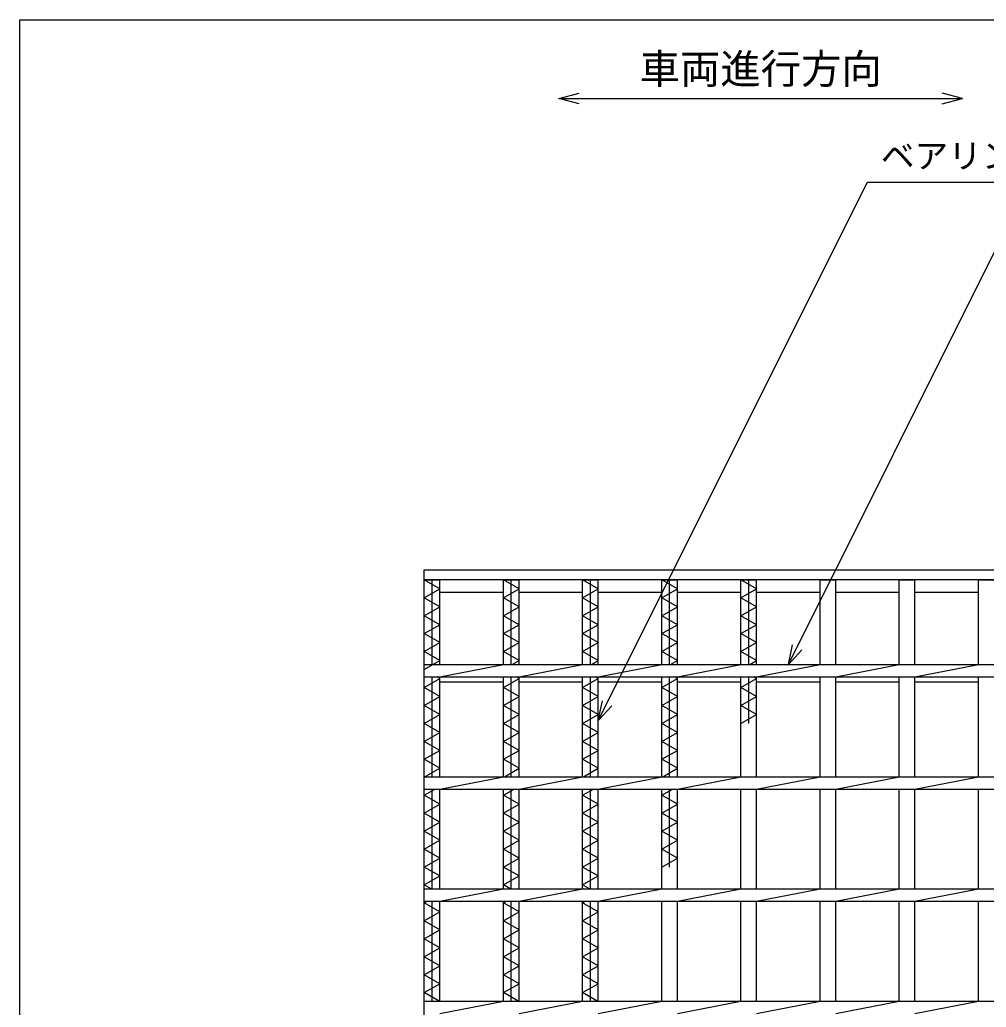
# Model space of a CAD drawing. Units: millimetres, scale not verified. Extents: x -1092 to 1039, y -770 to 632.
# Drawn here: x -1037.4 to -606.4, y 192 to 632.1 of the extents above; entities that cross this region are included whole.
import ezdxf
from ezdxf.enums import TextEntityAlignment as Align

# ---------------------------------------------------------------- set-up
doc = ezdxf.new("R2010")
doc.units = ezdxf.units.MM
doc.header["$LTSCALE"] = 6
for name, color, linetype, lineweight in [('0_2', 150, 'Continuous', 25), ('16', 3, 'Continuous', 25), ('22', 4, 'Continuous', 25)]:
    doc.layers.add(name, color=color, linetype=linetype, lineweight=lineweight)
doc.styles.add('ベクトル', font='')
doc.styles.get('ベクトル').set_extended_font_data('ベクトル')

msp = doc.modelspace()

# ---------------------------------------------------------------- linework, layer by layer
at = {"layer": '0_2'}
for p, q in [((-1037.4, -687.9), (-1037.4, 632.1)), ((-1037.4, 632.1), (1038.6, 632.1))]:
    msp.add_line(p, q, dxfattribs=at)
at = {"layer": '16'}
for p, q in [((-857, 387), (-250, 387)), ((-857, 382.5), (-857, 387)), ((-250, 382.5), (-857, 382.5)), ((-857, -198.5), (-857, 382.5)), ((-857, 382.5), (-850, 382.5)), ((-850, 378.5), (-857, 382.5)), ((-857, 374.5), (-850, 378.5)), ((-853.5, 344.75), (-853.5, 382.5)), ((-850, 344.75), (-850, 382.5)), ((-821.7, 344.75), (-821.7, 382.5)), ((-821.7, 382.5), (-814.7, 382.5)), ((-814.7, 378.5), (-821.7, 382.5)), ((-821.7, 374.5), (-814.7, 378.5)), ((-818.2, 344.75), (-818.2, 382.5)), ((-814.7, 344.75), (-814.7, 382.5)), ((-786.4, 344.75), (-786.4, 382.5)), ((-786.4, 382.5), (-779.4, 382.5)), ((-779.4, 378.5), (-786.4, 382.5)), ((-786.4, 374.5), (-779.4, 378.5)), ((-782.9, 344.75), (-782.9, 382.5)), ((-779.4, 344.75), (-779.4, 382.5)), ((-751.1, 344.75), (-751.1, 382.5)), ((-751.1, 382.5), (-744.1, 382.5)), ((-744.1, 378.5), (-751.1, 382.5)), ((-751.1, 374.5), (-744.1, 378.5)), ((-747.6, 344.75), (-747.6, 382.5)), ((-744.1, 344.75), (-744.1, 382.5)), ((-715.8, 344.75), (-715.8, 382.5)), ((-715.8, 382.5), (-708.8, 382.5)), ((-708.8, 378.5), (-715.8, 382.5)), ((-715.8, 374.5), (-708.8, 378.5)), ((-712.3, 344.75), (-712.3, 382.5)), ((-708.8, 344.75), (-708.8, 382.5)), ((-680.5, 344.75), (-680.5, 382.5)), ((-680.5, 382.5), (-673.5, 382.5)), ((-673.5, 344.75), (-673.5, 382.5)), ((-645.2, 344.75), (-645.2, 382.5)), ((-645.2, 382.5), (-638.2, 382.5)), ((-638.2, 344.75), (-638.2, 382.5)), ((-609.9, 344.75), (-609.9, 382.5)), ((-609.9, 382.5), (-602.9, 382.5)), ((-850, 370.5), (-857, 374.5)), ((-850, 377), (-821.7, 377)), ((-814.7, 370.5), (-821.7, 374.5)), ((-814.7, 377), (-786.4, 377)), ((-779.4, 370.5), (-786.4, 374.5)), ((-779.4, 377), (-751.1, 377)), ((-744.1, 370.5), (-751.1, 374.5)), ((-744.1, 377), (-715.8, 377)), ((-708.8, 370.5), (-715.8, 374.5)), ((-708.8, 377), (-680.5, 377)), ((-673.5, 377), (-645.2, 377)), ((-638.2, 377), (-609.9, 377)), ((-857, 366.5), (-850, 370.5)), ((-821.7, 366.5), (-814.7, 370.5)), ((-786.4, 366.5), (-779.4, 370.5)), ((-751.1, 366.5), (-744.1, 370.5)), ((-715.8, 366.5), (-708.8, 370.5)), ((-850, 362.5), (-857, 366.5)), ((-814.7, 362.5), (-821.7, 366.5)), ((-779.4, 362.5), (-786.4, 366.5)), ((-744.1, 362.5), (-751.1, 366.5)), ((-708.8, 362.5), (-715.8, 366.5)), ((-857, 358.5), (-850, 362.5)), ((-821.7, 358.5), (-814.7, 362.5)), ((-786.4, 358.5), (-779.4, 362.5)), ((-751.1, 358.5), (-744.1, 362.5)), ((-715.8, 358.5), (-708.8, 362.5)), ((-850, 354.5), (-857, 358.5)), ((-814.7, 354.5), (-821.7, 358.5)), ((-779.4, 354.5), (-786.4, 358.5)), ((-744.1, 354.5), (-751.1, 358.5)), ((-708.8, 354.5), (-715.8, 358.5)), ((-857, 350.5), (-850, 354.5)), ((-821.7, 350.5), (-814.7, 354.5)), ((-786.4, 350.5), (-779.4, 354.5)), ((-751.1, 350.5), (-744.1, 354.5)), ((-715.8, 350.5), (-708.8, 354.5)), ((-850, 346.5), (-857, 350.5)), ((-814.7, 346.5), (-821.7, 350.5)), ((-779.4, 346.5), (-786.4, 350.5)), ((-744.1, 346.5), (-751.1, 350.5)), ((-708.8, 346.5), (-715.8, 350.5)), ((-857, 342.5), (-850, 346.5)), ((-857, 344.75), (-250, 344.75)), ((-857, 339.25), (-857, 344.75)), ((-850, 339.25), (-821.7, 344.75)), ((-817.763, 344.75), (-814.7, 346.5)), ((-814.7, 339.25), (-786.4, 344.75)), ((-782.462, 344.75), (-779.4, 346.5)), ((-779.4, 339.25), (-751.1, 344.75)), ((-747.162, 344.75), (-744.1, 346.5)), ((-744.1, 339.25), (-715.8, 344.75)), ((-711.862, 344.75), (-708.8, 346.5)), ((-708.8, 339.25), (-680.5, 344.75)), ((-673.5, 339.25), (-645.2, 344.75)), ((-638.2, 339.25), (-609.9, 344.75)), ((-857, 339.25), (-250, 339.25)), ((-853.5, 294.75), (-853.5, 339.25)), ((-850, 338.5), (-851.312, 339.25)), ((-850, 294.75), (-850, 339.25)), ((-821.7, 294.75), (-821.7, 339.25)), ((-818.2, 294.75), (-818.2, 339.25)), ((-814.7, 338.5), (-816.013, 339.25)), ((-814.7, 294.75), (-814.7, 339.25)), ((-786.4, 294.75), (-786.4, 339.25)), ((-782.9, 294.75), (-782.9, 339.25)), ((-779.4, 338.5), (-780.712, 339.25)), ((-779.4, 294.75), (-779.4, 339.25)), ((-751.1, 294.75), (-751.1, 339.25)), ((-747.6, 294.75), (-747.6, 339.25)), ((-744.1, 338.5), (-745.412, 339.25)), ((-744.1, 294.75), (-744.1, 339.25)), ((-715.8, 294.75), (-715.8, 339.25)), ((-712.3, 318.5), (-712.3, 339.25)), ((-708.8, 338.5), (-710.112, 339.25)), ((-708.8, 294.75), (-708.8, 339.25)), ((-680.5, 294.75), (-680.5, 339.25)), ((-673.5, 294.75), (-673.5, 339.25)), ((-645.2, 294.75), (-645.2, 339.25)), ((-638.2, 294.75), (-638.2, 339.25)), ((-609.9, 294.75), (-609.9, 339.25)), ((-857, 334.5), (-850, 338.5)), ((-850, 330.5), (-857, 334.5)), ((-850, 337), (-821.7, 337)), ((-821.7, 334.5), (-814.7, 338.5)), ((-814.7, 330.5), (-821.7, 334.5)), ((-814.7, 337), (-786.4, 337)), ((-786.4, 334.5), (-779.4, 338.5)), ((-779.4, 330.5), (-786.4, 334.5)), ((-779.4, 337), (-751.1, 337)), ((-751.1, 334.5), (-744.1, 338.5)), ((-744.1, 330.5), (-751.1, 334.5)), ((-744.1, 337), (-715.8, 337)), ((-715.8, 334.5), (-708.8, 338.5)), ((-708.8, 330.5), (-715.8, 334.5)), ((-708.8, 337), (-680.5, 337)), ((-673.5, 337), (-645.2, 337)), ((-638.2, 337), (-609.9, 337)), ((-857, 326.5), (-850, 330.5)), ((-821.7, 326.5), (-814.7, 330.5)), ((-786.4, 326.5), (-779.4, 330.5)), ((-751.1, 326.5), (-744.1, 330.5)), ((-715.8, 326.5), (-708.8, 330.5)), ((-850, 322.5), (-857, 326.5)), ((-814.7, 322.5), (-821.7, 326.5)), ((-779.4, 322.5), (-786.4, 326.5)), ((-744.1, 322.5), (-751.1, 326.5)), ((-708.8, 322.5), (-715.8, 326.5)), ((-857, 318.5), (-850, 322.5)), ((-821.7, 318.5), (-814.7, 322.5)), ((-786.4, 318.5), (-779.4, 322.5)), ((-751.1, 318.5), (-744.1, 322.5)), ((-715.8, 318.5), (-708.8, 322.5)), ((-850, 314.5), (-857, 318.5)), ((-814.7, 314.5), (-821.7, 318.5)), ((-779.4, 314.5), (-786.4, 318.5)), ((-744.1, 314.5), (-751.1, 318.5)), ((-857, 310.5), (-850, 314.5)), ((-821.7, 310.5), (-814.7, 314.5)), ((-786.4, 310.5), (-779.4, 314.5)), ((-751.1, 310.5), (-744.1, 314.5)), ((-850, 306.5), (-857, 310.5)), ((-814.7, 306.5), (-821.7, 310.5)), ((-779.4, 306.5), (-786.4, 310.5)), ((-744.1, 306.5), (-751.1, 310.5)), ((-857, 302.5), (-850, 306.5)), ((-821.7, 302.5), (-814.7, 306.5)), ((-786.4, 302.5), (-779.4, 306.5)), ((-751.1, 302.5), (-744.1, 306.5)), ((-850, 298.5), (-857, 302.5)), ((-814.7, 298.5), (-821.7, 302.5)), ((-779.4, 298.5), (-786.4, 302.5)), ((-744.1, 298.5), (-751.1, 302.5)), ((-857, 294.5), (-850, 298.5)), ((-821.263, 294.75), (-814.7, 298.5)), ((-785.962, 294.75), (-779.4, 298.5)), ((-750.662, 294.75), (-744.1, 298.5)), ((-857, 294.75), (-250, 294.75)), ((-857, 289.25), (-857, 294.75)), ((-850, 289.25), (-821.7, 294.75)), ((-814.7, 289.25), (-786.4, 294.75)), ((-779.4, 289.25), (-751.1, 294.75)), ((-744.1, 289.25), (-715.8, 294.75)), ((-708.8, 289.25), (-680.5, 294.75)), ((-673.5, 289.25), (-645.2, 294.75)), ((-638.2, 289.25), (-609.9, 294.75)), ((-857, 289.25), (-250, 289.25)), ((-857, 286.5), (-852.187, 289.25)), ((-850, 282.5), (-857, 286.5)), ((-853.5, 244.75), (-853.5, 289.25)), ((-850, 244.75), (-850, 289.25)), ((-821.7, 244.75), (-821.7, 289.25)), ((-821.7, 286.5), (-816.888, 289.25)), ((-814.7, 282.5), (-821.7, 286.5)), ((-818.2, 244.75), (-818.2, 289.25)), ((-814.7, 244.75), (-814.7, 289.25)), ((-786.4, 244.75), (-786.4, 289.25)), ((-786.4, 286.5), (-781.587, 289.25)), ((-779.4, 282.5), (-786.4, 286.5)), ((-782.9, 244.75), (-782.9, 289.25)), ((-779.4, 244.75), (-779.4, 289.25)), ((-751.1, 244.75), (-751.1, 289.25)), ((-751.1, 286.5), (-746.287, 289.25)), ((-744.1, 282.5), (-751.1, 286.5)), ((-747.6, 254.5), (-747.6, 289.25)), ((-744.1, 244.75), (-744.1, 289.25)), ((-715.8, 244.75), (-715.8, 289.25)), ((-708.8, 244.75), (-708.8, 289.25)), ((-680.5, 244.75), (-680.5, 289.25)), ((-673.5, 244.75), (-673.5, 289.25)), ((-645.2, 244.75), (-645.2, 289.25)), ((-638.2, 244.75), (-638.2, 289.25)), ((-609.9, 244.75), (-609.9, 289.25)), ((-857, 278.5), (-850, 282.5)), ((-821.7, 278.5), (-814.7, 282.5)), ((-786.4, 278.5), (-779.4, 282.5)), ((-751.1, 278.5), (-744.1, 282.5)), ((-850, 274.5), (-857, 278.5)), ((-814.7, 274.5), (-821.7, 278.5)), ((-779.4, 274.5), (-786.4, 278.5)), ((-744.1, 274.5), (-751.1, 278.5)), ((-857, 270.5), (-850, 274.5)), ((-821.7, 270.5), (-814.7, 274.5)), ((-786.4, 270.5), (-779.4, 274.5)), ((-751.1, 270.5), (-744.1, 274.5)), ((-850, 266.5), (-857, 270.5)), ((-814.7, 266.5), (-821.7, 270.5)), ((-779.4, 266.5), (-786.4, 270.5)), ((-744.1, 266.5), (-751.1, 270.5)), ((-857, 262.5), (-850, 266.5)), ((-821.7, 262.5), (-814.7, 266.5)), ((-786.4, 262.5), (-779.4, 266.5)), ((-751.1, 262.5), (-744.1, 266.5)), ((-850, 258.5), (-857, 262.5)), ((-814.7, 258.5), (-821.7, 262.5)), ((-779.4, 258.5), (-786.4, 262.5)), ((-744.1, 258.5), (-751.1, 262.5)), ((-857, 254.5), (-850, 258.5)), ((-821.7, 254.5), (-814.7, 258.5)), ((-786.4, 254.5), (-779.4, 258.5)), ((-751.1, 254.5), (-744.1, 258.5)), ((-850, 250.5), (-857, 254.5)), ((-814.7, 250.5), (-821.7, 254.5)), ((-779.4, 250.5), (-786.4, 254.5)), ((-857, 246.5), (-850, 250.5)), ((-853.937, 244.75), (-857, 246.5)), ((-821.7, 246.5), (-814.7, 250.5)), ((-818.638, 244.75), (-821.7, 246.5)), ((-786.4, 246.5), (-779.4, 250.5)), ((-783.337, 244.75), (-786.4, 246.5)), ((-857, 244.75), (-250, 244.75)), ((-857, 239.25), (-857, 244.75)), ((-850, 239.25), (-821.7, 244.75)), ((-814.7, 239.25), (-786.4, 244.75)), ((-779.4, 239.25), (-751.1, 244.75)), ((-744.1, 239.25), (-715.8, 244.75)), ((-708.8, 239.25), (-680.5, 244.75)), ((-673.5, 239.25), (-645.2, 244.75)), ((-638.2, 239.25), (-609.9, 244.75)), ((-857, 239.25), (-250, 239.25)), ((-857, 238.5), (-855.687, 239.25)), ((-850, 234.5), (-857, 238.5)), ((-853.5, 194.75), (-853.5, 239.25)), ((-850, 194.75), (-850, 239.25)), ((-821.7, 194.75), (-821.7, 239.25)), ((-821.7, 238.5), (-820.388, 239.25)), ((-814.7, 234.5), (-821.7, 238.5)), ((-818.2, 194.75), (-818.2, 239.25)), ((-814.7, 194.75), (-814.7, 239.25)), ((-786.4, 194.75), (-786.4, 239.25)), ((-786.4, 238.5), (-785.087, 239.25)), ((-779.4, 234.5), (-786.4, 238.5)), ((-782.9, 194.75), (-782.9, 239.25)), ((-779.4, 194.75), (-779.4, 239.25)), ((-751.1, 194.75), (-751.1, 239.25)), ((-744.1, 194.75), (-744.1, 239.25)), ((-715.8, 194.75), (-715.8, 239.25)), ((-708.8, 194.75), (-708.8, 239.25)), ((-680.5, 194.75), (-680.5, 239.25)), ((-673.5, 194.75), (-673.5, 239.25)), ((-645.2, 194.75), (-645.2, 239.25)), ((-638.2, 194.75), (-638.2, 239.25)), ((-609.9, 194.75), (-609.9, 239.25)), ((-857, 230.5), (-850, 234.5)), ((-821.7, 230.5), (-814.7, 234.5)), ((-786.4, 230.5), (-779.4, 234.5)), ((-850, 226.5), (-857, 230.5)), ((-814.7, 226.5), (-821.7, 230.5)), ((-779.4, 226.5), (-786.4, 230.5)), ((-857, 222.5), (-850, 226.5)), ((-821.7, 222.5), (-814.7, 226.5)), ((-786.4, 222.5), (-779.4, 226.5)), ((-850, 218.5), (-857, 222.5)), ((-814.7, 218.5), (-821.7, 222.5)), ((-779.4, 218.5), (-786.4, 222.5)), ((-857, 214.5), (-850, 218.5)), ((-821.7, 214.5), (-814.7, 218.5)), ((-786.4, 214.5), (-779.4, 218.5)), ((-850, 210.5), (-857, 214.5)), ((-814.7, 210.5), (-821.7, 214.5)), ((-779.4, 210.5), (-786.4, 214.5)), ((-857, 206.5), (-850, 210.5)), ((-821.7, 206.5), (-814.7, 210.5)), ((-786.4, 206.5), (-779.4, 210.5)), ((-850, 202.5), (-857, 206.5)), ((-857, 198.5), (-850, 202.5)), ((-814.7, 202.5), (-821.7, 206.5)), ((-821.7, 198.5), (-814.7, 202.5)), ((-779.4, 202.5), (-786.4, 206.5)), ((-786.4, 198.5), (-779.4, 202.5)), ((-850.437, 194.75), (-857, 198.5)), ((-815.138, 194.75), (-821.7, 198.5)), ((-779.837, 194.75), (-786.4, 198.5)), ((-857, 194.75), (-250, 194.75)), ((-857, 189.25), (-857, 194.75)), ((-850, 189.25), (-821.7, 194.75)), ((-814.7, 189.25), (-786.4, 194.75)), ((-779.4, 189.25), (-751.1, 194.75)), ((-744.1, 189.25), (-715.8, 194.75)), ((-708.8, 189.25), (-680.5, 194.75)), ((-673.5, 189.25), (-645.2, 194.75)), ((-638.2, 189.25), (-609.9, 194.75))]:
    msp.add_line(p, q, dxfattribs=at)
at = {"layer": '22'}
for p, q in [((-797, 597), (-788, 599.4)), ((-617, 597), (-626, 599.4)), ((-788, 594.6), (-797, 597)), ((-797, 597), (-617, 597)), ((-626, 594.6), (-617, 597)), ((-779.4, 319.75), (-659.4, 559.75)), ((-659.4, 559.75), (-383.4, 559.75)), ((-694.65, 344.75), (-600.775, 532.5)), ((-694.65, 344.75), (-692.85, 353.51)), ((-694.65, 344.75), (-688.65, 351.35)), ((-779.4, 319.75), (-777.6, 328.51)), ((-779.4, 319.75), (-773.4, 326.35))]:
    msp.add_line(p, q, dxfattribs=at)

# ---------------------------------------------------------------- texts
at = {"layer": '22', "color": 2, "style": 'ベクトル'}
for s, height, p in [('車両進行方向', 13.2, (-761, 610.2)), ('ベアリングバー：', 11, (-653.4, 571.45))]:
    msp.add_text(s, height=height, dxfattribs=at).set_placement(p, align=Align.MIDDLE_LEFT)

doc.saveas('drawing.dxf')
